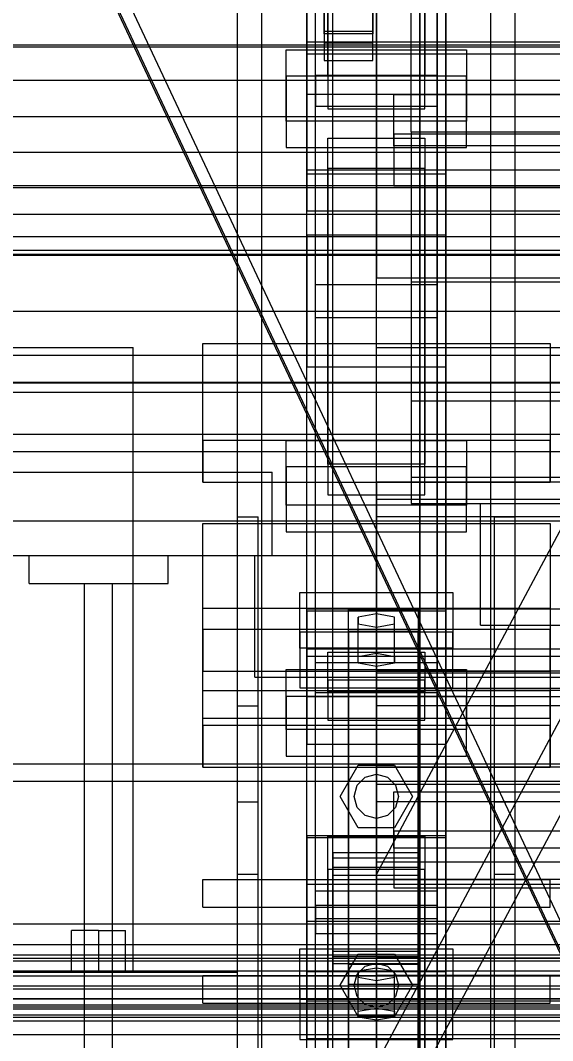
# Model space of a CAD drawing. Header units: millimetres. Extents: x -191664 to 191490, y -197311 to 10263.
# Drawn here: x -532.5 to -379.3, y -30899.7 to -30605.8 of the extents above; entities that cross this region are included whole.
import ezdxf

# ---------------------------------------------------------------- set-up
doc = ezdxf.new("R2010")
doc.units = ezdxf.units.MM
for name, color, linetype, lineweight in [('COTAS_USUARIO', 1, 'Continuous', 0), ('frontal_briquetadora', 7, 'Continuous', 0), ('frontal_C01', 7, 'Continuous', 0), ('frontal_C02', 7, 'Continuous', 0), ('frontal_C03', 7, 'Continuous', 0), ('frontal_mezcladora', 7, 'Continuous', 0), ('frontal_secador', 7, 'Continuous', 0), ('frontal_tolva-C01', 7, 'Continuous', 0)]:
    doc.layers.add(name, color=color, linetype=linetype, lineweight=lineweight)
doc.dimstyles.new('PLANTA_100', dxfattribs={"dimtxt": 250, "dimasz": 150, "dimexe": 150, "dimexo": 80, "dimgap": 100, "dimtad": 1, "dimtih": 1, "dimtoh": 1, "dimdec": 1, "dimdsep": 46, "dimcen": 0.09, "dimclrd": 1, "dimclre": 1, "dimclrt": 1, "dimadec": 0, "dimazin": 0, "dimtfac": 1, "dimtdec": 4, "dimtofl": 0, "dimtmove": 0, "dimatfit": 3, "dimfxl": 1, "dimtolj": 1, "dimtzin": 0, "dimarcsym": 0})

# ---------------------------------------------------------------- blocks, each defined once
blk = doc.blocks.new('*D108')
at = {"layer": 'COTAS_USUARIO', "color": 1, "lineweight": -2, "transparency": 16777216}
for p, q in [((-80, -30400), (-1350, -30400)), ((-1200, -31850), (-1200, -30550)), ((-80, -32000), (-1350, -32000))]:
    blk.add_line(p, q, dxfattribs=at)
at = {"layer": 'COTAS_USUARIO', "color": 1, "transparency": 16777216}
for points in [[(-1225, -30550), (-1175, -30550), (-1200, -30400)], [(-1225, -31850), (-1175, -31850), (-1200, -32000)]]:
    blk.add_solid(points, dxfattribs=at)
at = {"layer": 'Defpoints', "color": 0, "transparency": 16777216}
for p in [(-1200, -30400), (0, -30400), (0, -32000)]:
    blk.add_point(p, dxfattribs=at)
blk = doc.blocks.new('*D109')
at = {"layer": 'COTAS_USUARIO', "color": 1, "lineweight": -2, "transparency": 16777216}
for p, q in [((-80, -28700), (-1350, -28700)), ((-1200, -31850), (-1200, -28850)), ((-80, -32000), (-1350, -32000))]:
    blk.add_line(p, q, dxfattribs=at)
at = {"layer": 'COTAS_USUARIO', "color": 1, "transparency": 16777216}
for points in [[(-1225, -28850), (-1175, -28850), (-1200, -28700)], [(-1225, -31850), (-1175, -31850), (-1200, -32000)]]:
    blk.add_solid(points, dxfattribs=at)
at = {"layer": 'Defpoints', "color": 0, "transparency": 16777216}
for p in [(-1200, -28700), (0, -28700), (0, -32000)]:
    blk.add_point(p, dxfattribs=at)
blk = doc.blocks.new('*D110')
at = {"layer": 'COTAS_USUARIO', "color": 1, "lineweight": -2, "transparency": 16777216}
for p, q in [((-80, -30350), (-1350, -30350)), ((-1200, -31850), (-1200, -30500)), ((-80, -32000), (-1350, -32000))]:
    blk.add_line(p, q, dxfattribs=at)
at = {"layer": 'COTAS_USUARIO', "color": 1, "transparency": 16777216}
for points in [[(-1225, -30500), (-1175, -30500), (-1200, -30350)], [(-1225, -31850), (-1175, -31850), (-1200, -32000)]]:
    blk.add_solid(points, dxfattribs=at)
at = {"layer": 'Defpoints', "color": 0, "transparency": 16777216}
for p in [(-1200, -30350), (0, -30350), (0, -32000)]:
    blk.add_point(p, dxfattribs=at)
blk = doc.blocks.new('*D111')
at = {"layer": 'COTAS_USUARIO', "color": 1, "lineweight": -2, "transparency": 16777216}
for p, q in [((-80, -27700), (-1350, -27700)), ((-1200, -31850), (-1200, -27850)), ((-80, -32000), (-1350, -32000))]:
    blk.add_line(p, q, dxfattribs=at)
at = {"layer": 'COTAS_USUARIO', "color": 1, "transparency": 16777216}
for points in [[(-1225, -27850), (-1175, -27850), (-1200, -27700)], [(-1225, -31850), (-1175, -31850), (-1200, -32000)]]:
    blk.add_solid(points, dxfattribs=at)
at = {"layer": 'Defpoints', "color": 0, "transparency": 16777216}
for p in [(-1200, -27700), (0, -27700), (0, -32000)]:
    blk.add_point(p, dxfattribs=at)
blk = doc.blocks.new('*D121')
at = {"layer": 'COTAS_USUARIO', "color": 1, "lineweight": -2, "transparency": 16777216}
for p, q in [((-80, -29000), (-1350, -29000)), ((-1200, -31850), (-1200, -29150)), ((-80, -32000), (-1350, -32000))]:
    blk.add_line(p, q, dxfattribs=at)
at = {"layer": 'COTAS_USUARIO', "color": 1, "transparency": 16777216}
for points in [[(-1225, -29150), (-1175, -29150), (-1200, -29000)], [(-1225, -31850), (-1175, -31850), (-1200, -32000)]]:
    blk.add_solid(points, dxfattribs=at)
at = {"layer": 'Defpoints', "color": 0, "transparency": 16777216}
for p in [(-1200, -29000), (0, -29000), (0, -32000)]:
    blk.add_point(p, dxfattribs=at)

msp = doc.modelspace()

# ---------------------------------------------------------------- linework, layer by layer
at = {"layer": 'frontal_briquetadora', "color": 9, "true_color": 0xb9c3c2}
for p, q in [((-430, -30680), (-430, -29820)), ((-430, -30680), (-430, -30260)), ((-430, -30680), (-430, -30305)), ((-430, -30471), (-430, -30680)), ((-430, -30496), (-430, -30680)), ((-430, -30680), (-223.45, -30680)), ((-430, -30680), (-210, -30680))]:
    msp.add_line(p, q, dxfattribs=at)
at = {"layer": 'frontal_briquetadora', "color": 251, "true_color": 0x53616b}
for p, q in [((-430, -30680), (-315, -30680)), ((-430, -30700), (-430, -30680)), ((-430, -30700), (-315, -30700)), ((-430, -30710), (-430, -30700)), ((-430, -30710), (-315, -30710)), ((-430, -30750), (-430, -30710)), ((-430, -31000), (-430, -30710)), ((-1480, -30736), (-460, -30736)), ((-460, -30760), (-460, -30736)), ((-1330, -30750), (340, -30750)), ((-430, -30750), (-315, -30750)), ((-1480, -30760), (-460, -30760)), ((-1330, -30760), (340, -30760)), ((-530, -30760), (-490, -30760)), ((-530, -30768), (-530, -30760)), ((-490, -30768), (-490, -30760)), ((-530, -30768), (-490, -30768)), ((-514, -30768), (-506, -30768)), ((-514, -30932), (-514, -30768)), ((-506, -30932), (-506, -30768))]:
    msp.add_line(p, q, dxfattribs=at)
at = {"layer": 'frontal_C01', "color": 139, "true_color": 0x354b57}
for p, q in [((-470, -31975), (-470, -30088.5)), ((-463, -31975), (-463, -30088.5)), ((-397, -31975), (-397, -30088.5)), ((-390, -31975), (-390, -30088.5)), ((-450, -30667.72), (-450, -30283.51)), ((-410, -30283.51), (-410, -30667.72)), ((-442.5, -30948.72), (-442.5, -30289.78)), ((-417.5, -30289.78), (-417.5, -30948.72)), ((-442.5, -30974.09), (-442.5, -30315.14)), ((-417.5, -30974.09), (-417.5, -30315.14)), ((-450, -30705.62), (-450, -30321.41)), ((-410, -30705.62), (-410, -30321.41)), ((-444, -30621.66), (-444, -30528.61)), ((-416, -30528.61), (-416, -30621.66)), ((-444, -30538.21), (-444, -30631.26)), ((-416, -30631.26), (-416, -30538.21)), ((-450, -30937.72), (-450, -30553.51)), ((-410, -30553.51), (-410, -30937.72)), ((-450, -30578.86), (-450, -30612.02)), ((-450, -30599.21), (-450, -30612.02)), ((-450, -30985.09), (-450, -30600.88)), ((-410, -30985.09), (-410, -30600.88)), ((-450, -30612.02), (450, -30612.02)), ((-456, -30634.81), (-456, -30614.32)), ((-456, -30614.32), (-404, -30614.32)), ((-456, -30621.9), (-456, -30614.32)), ((-404, -30614.32), (-404, -30634.81)), ((-404, -30614.32), (-404, -30621.9)), ((-404, -30621.9), (-456, -30621.9)), ((-456, -30621.9), (-456, -30642.39)), ((-416, -30621.66), (-444, -30621.66)), ((-444, -30621.66), (-444, -30631.26)), ((-416, -30631.26), (-416, -30621.66)), ((-404, -30642.39), (-404, -30621.9)), ((-444, -30631.26), (-416, -30631.26)), ((-404, -30634.81), (-456, -30634.81)), ((-456, -30634.81), (-456, -30642.39)), ((-404, -30642.39), (-404, -30634.81)), ((-456, -30642.39), (-404, -30642.39)), ((-410, -30667.72), (-450, -30667.72)), ((-450, -30667.72), (-450, -30705.62)), ((-450, -31051.93), (-450, -30667.72)), ((-410, -30705.62), (-410, -30667.72)), ((-410, -30667.72), (-410, -31051.93)), ((-447.5, -30691.47), (-447.5, -30681.87)), ((-447.5, -30681.87), (-412.5, -30681.87)), ((-447.5, -30956.6), (-447.5, -30681.87)), ((-412.5, -30681.87), (-412.5, -30691.47)), ((-412.5, -30681.87), (-412.5, -30956.6)), ((-412.5, -30691.47), (-447.5, -30691.47)), ((-447.5, -30966.21), (-447.5, -30691.47)), ((-412.5, -30966.21), (-412.5, -30691.47)), ((-450, -30705.62), (-410, -30705.62)), ((-450, -31089.83), (-450, -30705.62)), ((-410, -31089.83), (-410, -30705.62)), ((-452, -30786.67), (-452, -30770.66)), ((-452, -30770.66), (-408, -30770.66)), ((-452, -30782.03), (-452, -30770.66)), ((-408, -30770.66), (-408, -30786.67)), ((-408, -30770.66), (-408, -30782.03)), ((-438, -30781.87), (-438, -30775.47)), ((-438, -30775.47), (-418, -30775.47)), ((-438, -30921.58), (-438, -30775.47)), ((-418, -30775.47), (-418, -30781.87)), ((-418, -30775.47), (-418, -30921.58)), ((-408, -30782.03), (-452, -30782.03)), ((-452, -30782.03), (-452, -30798.04)), ((-418, -30781.87), (-438, -30781.87)), ((-438, -30781.87), (-438, -30927.98)), ((-418, -30927.98), (-418, -30781.87)), ((-408, -30798.04), (-408, -30782.03)), ((-408, -30786.67), (-452, -30786.67)), ((-452, -30786.67), (-452, -30798.04)), ((-408, -30798.04), (-408, -30786.67)), ((-452, -30798.04), (-408, -30798.04)), ((-430, -30820.93), (-430, -30825.93)), ((430, -30820.93), (-430, -30820.93)), ((430, -30825.93), (-430, -30825.93)), ((-430, -30825.93), (-430, -30875.93)), ((-425, -30844.26), (-425, -30827.99)), ((-425, -30827.99), (425, -30827.99)), ((-425, -30839.36), (-425, -30827.99)), ((425, -30839.36), (-425, -30839.36)), ((-425, -30839.36), (-425, -30855.63)), ((-444, -30850.4), (-444, -30840.8)), ((-444, -30840.8), (-416, -30840.8)), ((-444, -30935.43), (-444, -30840.8)), ((-416, -30840.8), (-416, -30850.4)), ((-416, -30840.8), (-416, -30935.43)), ((425, -30844.26), (-425, -30844.26)), ((-425, -30844.26), (-425, -30855.63)), ((-416, -30850.4), (-444, -30850.4)), ((-444, -30850.4), (-444, -30945.03)), ((-416, -30945.03), (-416, -30850.4)), ((-425, -30855.63), (425, -30855.63)), ((-430, -30875.93), (-430, -30880.93)), ((430, -30875.93), (-430, -30875.93)), ((430, -30880.93), (-430, -30880.93)), ((-470, -30888.93), (-463, -30888.93)), ((-470, -31975), (-470, -30888.93)), ((-463, -31975), (-463, -30888.93)), ((-463, -30888.93), (-397, -30888.93)), ((-397, -30888.93), (-390, -30888.93)), ((-397, -31975), (-397, -30888.93)), ((-390, -31975), (-390, -30888.93))]:
    msp.add_line(p, q, dxfattribs=at)
at = {"layer": 'frontal_C01', "color": 251, "true_color": 0x4e626d}
for p, q in [((-480, -30808.93), (-480, -30775.14)), ((-480, -30775.14), (-380, -30775.14)), ((-480, -30820.93), (-480, -30775.14)), ((-380, -30775.14), (-380, -30808.93)), ((-380, -30775.14), (-380, -30820.93)), ((-380, -30808.93), (-480, -30808.93)), ((-480, -30808.93), (-480, -30820.93)), ((-380, -30820.93), (-380, -30808.93)), ((-480, -30820.93), (-380, -30820.93)), ((-470, -30933.93), (-470, -30830.93)), ((-470, -30830.93), (-464, -30830.93)), ((-464, -30933.93), (-464, -30830.93)), ((-430, -30933.93), (-375, -30830.93)), ((-375, -30830.93), (-430, -30830.93)), ((-430, -30830.93), (-430, -30933.93)), ((-396, -30933.93), (-396, -30830.93)), ((-396, -30830.93), (-390, -30830.93)), ((-390, -30933.93), (-390, -30830.93)), ((-480, -30880.93), (-380, -30880.93)), ((-480, -30888.93), (-480, -30880.93)), ((-380, -30888.93), (-380, -30880.93)), ((-480, -30888.93), (-380, -30888.93))]:
    msp.add_line(p, q, dxfattribs=at)
at = {"layer": 'frontal_C01', "color": 9, "true_color": 0xbdc8cc}
for p, q in [((-430, -30776.75), (-435.2, -30777.71)), ((-424.8, -30777.71), (-430, -30776.75)), ((-430, -30788.12), (-430, -30776.75)), ((-435.2, -30777.71), (-435.2, -30779.63)), ((-435.2, -30789.08), (-435.2, -30777.71)), ((-435.2, -30779.63), (-430, -30780.59)), ((-435.2, -30791), (-435.2, -30779.63)), ((-430, -30780.59), (-424.8, -30779.63)), ((-430, -30780.59), (-430, -30791.96)), ((-424.8, -30779.63), (-424.8, -30777.71)), ((-424.8, -30789.08), (-424.8, -30777.71)), ((-424.8, -30791), (-424.8, -30779.63)), ((-435.2, -30789.08), (-430, -30788.12)), ((-435.2, -30791), (-435.2, -30789.08)), ((-430, -30788.12), (-424.8, -30789.08)), ((-424.8, -30789.08), (-424.8, -30791)), ((-430, -30791.96), (-435.2, -30791)), ((-424.8, -30791), (-430, -30791.96))]:
    msp.add_line(p, q, dxfattribs=at)
at = {"layer": 'frontal_C02', "color": 139, "true_color": 0x354b57}
for p, q in [((-470, -31975), (-470, -29576.75)), ((-463, -31975), (-463, -29576.75)), ((-397, -31975), (-397, -29576.75)), ((-390, -31975), (-390, -29576.75)), ((-470, -31975), (-470, -30072.14)), ((-463, -31975), (-463, -30072.14)), ((-397, -31975), (-397, -30072.14)), ((-390, -31975), (-390, -30072.14)), ((-450, -30650.02), (-450, -30299.3)), ((-410, -30650.02), (-410, -30299.3)), ((-450, -30776), (-450, -30425.28)), ((-410, -30425.28), (-410, -30776)), ((-442.5, -30963.35), (-442.5, -30430.93)), ((-417.5, -30430.93), (-417.5, -30963.35)), ((-447.5, -30621.73), (-447.5, -30440.03)), ((-412.5, -30440.03), (-412.5, -30621.73)), ((-447.5, -30630.5), (-447.5, -30448.79)), ((-412.5, -30630.5), (-412.5, -30448.79)), ((-442.5, -30990.32), (-442.5, -30457.89)), ((-417.5, -30990.32), (-417.5, -30457.89)), ((-450, -30814.26), (-450, -30463.54)), ((-410, -30814.26), (-410, -30463.54)), ((-450, -30602.21), (-450, -30650.02)), ((-450, -30952.92), (-450, -30602.21)), ((-410, -30650.02), (-410, -30602.21)), ((-410, -30602.21), (-410, -30952.92)), ((-450, -30627.18), (-450, -30615.49)), ((-450, -30615.49), (450, -30615.49)), ((-450, -30648.96), (-450, -30615.49)), ((-412.5, -30621.73), (-447.5, -30621.73)), ((-447.5, -30621.73), (-447.5, -30630.5)), ((-412.5, -30630.5), (-412.5, -30621.73)), ((450, -30627.18), (-450, -30627.18)), ((-450, -30627.18), (-450, -30660.65)), ((-425, -30641.99), (-425, -30627.14)), ((-425, -30627.14), (425, -30627.14)), ((-425, -30638.62), (-425, -30627.14)), ((-447.5, -30630.5), (-412.5, -30630.5)), ((425, -30638.62), (-425, -30638.62)), ((-425, -30638.62), (-425, -30653.47)), ((-444, -30648.52), (-444, -30639.75)), ((-444, -30639.75), (-416, -30639.75)), ((-444, -30733.68), (-444, -30639.75)), ((425, -30641.99), (-425, -30641.99)), ((-425, -30641.99), (-425, -30653.47)), ((-416, -30639.75), (-416, -30648.52)), ((-416, -30639.75), (-416, -30733.68)), ((450, -30648.96), (-450, -30648.96)), ((-450, -30648.96), (-450, -30660.65)), ((-450, -30650.02), (-410, -30650.02)), ((-450, -31000.74), (-450, -30650.02)), ((-416, -30648.52), (-444, -30648.52)), ((-444, -30648.52), (-444, -30742.44)), ((-416, -30742.44), (-416, -30648.52)), ((-410, -31000.74), (-410, -30650.02)), ((-425, -30653.47), (425, -30653.47)), ((-450, -30660.65), (450, -30660.65)), ((-456, -30745.5), (-456, -30726.8)), ((-456, -30726.8), (-404, -30726.8)), ((-456, -30734.45), (-456, -30726.8)), ((-404, -30726.8), (-404, -30745.5)), ((-404, -30726.8), (-404, -30734.45)), ((-404, -30734.45), (-456, -30734.45)), ((-456, -30734.45), (-456, -30753.15)), ((-416, -30733.68), (-444, -30733.68)), ((-444, -30733.68), (-444, -30742.44)), ((-416, -30742.44), (-416, -30733.68)), ((-404, -30753.15), (-404, -30734.45)), ((-444, -30742.44), (-416, -30742.44)), ((-404, -30745.5), (-456, -30745.5)), ((-456, -30745.5), (-456, -30753.15)), ((-404, -30753.15), (-404, -30745.5)), ((-456, -30753.15), (-404, -30753.15)), ((-410, -30776), (-450, -30776)), ((-450, -30776), (-450, -30814.26)), ((-450, -31126.72), (-450, -30776)), ((-410, -30814.26), (-410, -30776)), ((-410, -30776), (-410, -31126.72)), ((-447.5, -30799.51), (-447.5, -30790.74)), ((-447.5, -30790.74), (-412.5, -30790.74)), ((-447.5, -30972.45), (-447.5, -30790.74)), ((-412.5, -30790.74), (-412.5, -30799.51)), ((-412.5, -30790.74), (-412.5, -30972.45)), ((-430, -30793.25), (-430, -30798.25)), ((430, -30793.25), (-430, -30793.25)), ((-412.5, -30799.51), (-447.5, -30799.51)), ((-447.5, -30981.22), (-447.5, -30799.51)), ((430, -30798.25), (-430, -30798.25)), ((-430, -30798.25), (-430, -30848.25)), ((-412.5, -30981.22), (-412.5, -30799.51)), ((-450, -30814.26), (-410, -30814.26)), ((-450, -31164.97), (-450, -30814.26)), ((-410, -31164.97), (-410, -30814.26)), ((-430, -30848.25), (-430, -30853.25)), ((430, -30848.25), (-430, -30848.25)), ((430, -30853.25), (-430, -30853.25)), ((-470, -30861.25), (-463, -30861.25)), ((-470, -31975), (-470, -30861.25)), ((-463, -31975), (-463, -30861.25)), ((-463, -30861.25), (-397, -30861.25)), ((-397, -30861.25), (-390, -30861.25)), ((-397, -31975), (-397, -30861.25)), ((-390, -31975), (-390, -30861.25)), ((-452, -30887.88), (-452, -30873.27)), ((-452, -30873.27), (-408, -30873.27)), ((-452, -30884.74), (-452, -30873.27)), ((-408, -30873.27), (-408, -30887.88)), ((-408, -30873.27), (-408, -30884.74)), ((-438, -30883.5), (-438, -30877.65)), ((-438, -30877.65), (-418, -30877.65)), ((-438, -31025.15), (-438, -30877.65)), ((-418, -30877.65), (-418, -30883.5)), ((-418, -30877.65), (-418, -31025.15)), ((-408, -30884.74), (-452, -30884.74)), ((-452, -30884.74), (-452, -30899.36)), ((-418, -30883.5), (-438, -30883.5)), ((-438, -30883.5), (-438, -31030.99)), ((-418, -31030.99), (-418, -30883.5)), ((-408, -30899.36), (-408, -30884.74)), ((-408, -30887.88), (-452, -30887.88)), ((-452, -30887.88), (-452, -30899.36)), ((-408, -30899.36), (-408, -30887.88)), ((-452, -30899.36), (-408, -30899.36))]:
    msp.add_line(p, q, dxfattribs=at)
at = {"layer": 'frontal_C02', "color": 251, "true_color": 0x4e626d}
for p, q in [((-480, -30781.25), (-480, -30750.69)), ((-480, -30750.69), (-380, -30750.69)), ((-480, -30793.25), (-480, -30750.69)), ((-380, -30750.69), (-380, -30781.25)), ((-380, -30750.69), (-380, -30793.25)), ((-380, -30781.25), (-480, -30781.25)), ((-480, -30781.25), (-480, -30793.25)), ((-380, -30793.25), (-380, -30781.25)), ((-480, -30793.25), (-380, -30793.25)), ((-470, -30906.25), (-470, -30803.25)), ((-470, -30803.25), (-464, -30803.25)), ((-464, -30906.25), (-464, -30803.25)), ((-430, -30906.25), (-375, -30803.25)), ((-375, -30803.25), (-430, -30803.25)), ((-430, -30803.25), (-430, -30906.25)), ((-396, -30906.25), (-396, -30803.25)), ((-396, -30803.25), (-390, -30803.25)), ((-390, -30906.25), (-390, -30803.25)), ((-480, -30853.25), (-380, -30853.25)), ((-480, -30861.25), (-480, -30853.25)), ((-380, -30861.25), (-380, -30853.25)), ((-480, -30861.25), (-380, -30861.25))]:
    msp.add_line(p, q, dxfattribs=at)
at = {"layer": 'frontal_C02', "color": 9, "true_color": 0xaebcc4}
for p, q in [((-440.4, -30883.75), (-435.2, -30874.75)), ((-435.2, -30874.75), (-424.8, -30874.75)), ((-433.2, -30878.21), (-430, -30877.35)), ((-430, -30877.35), (-426.8, -30878.21)), ((-424.8, -30874.75), (-419.6, -30883.75)), ((-435.54, -30880.55), (-433.2, -30878.21)), ((-426.8, -30878.21), (-424.46, -30880.55)), ((-436.4, -30883.75), (-435.54, -30880.55)), ((-424.46, -30880.55), (-423.6, -30883.75)), ((-435.2, -30892.76), (-440.4, -30883.75)), ((-435.54, -30886.95), (-436.4, -30883.75)), ((-419.6, -30883.75), (-424.8, -30892.76)), ((-423.6, -30883.75), (-424.46, -30886.95)), ((-433.2, -30889.3), (-435.54, -30886.95)), ((-430, -30890.15), (-433.2, -30889.3)), ((-426.8, -30889.3), (-430, -30890.15)), ((-424.46, -30886.95), (-426.8, -30889.3)), ((-424.8, -30892.76), (-435.2, -30892.76))]:
    msp.add_line(p, q, dxfattribs=at)
at = {"layer": 'frontal_C02', "color": 9, "true_color": 0xbdc8cc}
for p, q in [((-430, -30878.82), (-435.2, -30879.7)), ((-435.2, -30879.7), (-435.2, -30881.45)), ((-435.2, -30891.17), (-435.2, -30879.7)), ((-424.8, -30879.7), (-430, -30878.82)), ((-430, -30890.3), (-430, -30878.82)), ((-424.8, -30881.45), (-424.8, -30879.7)), ((-424.8, -30891.17), (-424.8, -30879.7)), ((-435.2, -30881.45), (-430, -30882.33)), ((-435.2, -30892.93), (-435.2, -30881.45)), ((-430, -30882.33), (-424.8, -30881.45)), ((-430, -30882.33), (-430, -30893.8)), ((-424.8, -30892.93), (-424.8, -30881.45)), ((-435.2, -30891.17), (-430, -30890.3)), ((-435.2, -30892.93), (-435.2, -30891.17)), ((-430, -30890.3), (-424.8, -30891.17)), ((-424.8, -30891.17), (-424.8, -30892.93)), ((-430, -30893.8), (-435.2, -30892.93)), ((-424.8, -30892.93), (-430, -30893.8))]:
    msp.add_line(p, q, dxfattribs=at)
at = {"layer": 'frontal_C03', "color": 139, "true_color": 0x354b57}
for p, q in [((-470, -31975), (-470, -29153.29)), ((-463, -31975), (-463, -29153.29)), ((-397, -31975), (-397, -29153.29)), ((-390, -31975), (-390, -29153.29)), ((-470, -31975), (-470, -29352.58)), ((-463, -31975), (-463, -29352.58)), ((-397, -31975), (-397, -29352.58)), ((-390, -31975), (-390, -29352.58)), ((-470, -31975), (-470, -30079.71)), ((-463, -31975), (-463, -30079.71)), ((-397, -31975), (-397, -30079.71)), ((-390, -31975), (-390, -30079.71)), ((-442.5, -30852.01), (-442.5, -30201.4)), ((-417.5, -30201.4), (-417.5, -30852.01)), ((-442.5, -30877.6), (-442.5, -30226.99)), ((-417.5, -30877.6), (-417.5, -30226.99)), ((-450, -30840.73), (-450, -30517.56)), ((-450, -30841.28), (-450, -30518.1)), ((-410, -30517.56), (-410, -30840.73)), ((-410, -30518.1), (-410, -30841.28)), ((-447.5, -30860.76), (-447.5, -30533.33)), ((-412.5, -30533.33), (-412.5, -30860.76)), ((-447.5, -30868.84), (-447.5, -30541.41)), ((-412.5, -30868.84), (-412.5, -30541.41)), ((-450, -30879.8), (-450, -30556.63)), ((-410, -30879.8), (-410, -30556.63)), ((-450, -30888.88), (-450, -30565.71)), ((-410, -30888.88), (-410, -30565.71)), ((-445, -30609.07), (-445, -30568.62)), ((-431, -30568.62), (-431, -30609.07)), ((-445, -30571.85), (-445, -30612.3)), ((-431, -30612.3), (-431, -30571.85)), ((-445, -30609.68), (-445, -30597.29)), ((-431, -30597.29), (-431, -30609.68)), ((-445, -30605), (-445, -30617.38)), ((-431, -30617.38), (-431, -30605)), ((-431, -30609.07), (-445, -30609.07)), ((-445, -30609.07), (-445, -30612.3)), ((-431, -30609.68), (-445, -30609.68)), ((-445, -30609.68), (-445, -30617.38)), ((-431, -30612.3), (-431, -30609.07)), ((-431, -30617.38), (-431, -30609.68)), ((-445, -30612.3), (-431, -30612.3)), ((-445, -30617.38), (-431, -30617.38)), ((-430, -30738.85), (-430, -30743.85)), ((430, -30738.85), (-430, -30738.85)), ((430, -30743.85), (-430, -30743.85)), ((-430, -30743.85), (-430, -30793.85)), ((-450, -30789.03), (-450, -30775.35)), ((-450, -30775.35), (450, -30775.35)), ((-450, -30786.9), (-450, -30775.35)), ((450, -30786.9), (-450, -30786.9)), ((-450, -30786.9), (-450, -30800.59)), ((450, -30789.03), (-450, -30789.03)), ((-450, -30789.03), (-450, -30800.59)), ((-444, -30795.86), (-444, -30787.78)), ((-444, -30787.78), (-416, -30787.78)), ((-444, -30799.34), (-444, -30787.78)), ((-416, -30787.78), (-416, -30795.86)), ((-416, -30787.78), (-416, -30799.34)), ((-456, -30810.07), (-456, -30792.83)), ((-456, -30792.83), (-404, -30792.83)), ((-456, -30800.54), (-456, -30792.83)), ((-430, -30793.85), (-430, -30798.85)), ((430, -30793.85), (-430, -30793.85)), ((-404, -30792.83), (-404, -30810.07)), ((-404, -30792.83), (-404, -30800.54)), ((-416, -30795.86), (-444, -30795.86)), ((-444, -30795.86), (-444, -30807.42)), ((-416, -30807.42), (-416, -30795.86)), ((-404, -30800.54), (-456, -30800.54)), ((-456, -30800.54), (-456, -30817.77)), ((-450, -30800.59), (450, -30800.59)), ((-416, -30799.34), (-444, -30799.34)), ((-444, -30799.34), (-444, -30807.42)), ((430, -30798.85), (-430, -30798.85)), ((-416, -30807.42), (-416, -30799.34)), ((-404, -30817.77), (-404, -30800.54)), ((-470, -30806.85), (-463, -30806.85)), ((-470, -31975), (-470, -30806.85)), ((-463, -31975), (-463, -30806.85)), ((-463, -30806.85), (-397, -30806.85)), ((-397, -30806.85), (-390, -30806.85)), ((-397, -31975), (-397, -30806.85)), ((-390, -31975), (-390, -30806.85)), ((-444, -30807.42), (-416, -30807.42)), ((-404, -30810.07), (-456, -30810.07)), ((-456, -30810.07), (-456, -30817.77)), ((-404, -30817.77), (-404, -30810.07)), ((-456, -30817.77), (-404, -30817.77)), ((-410, -30840.73), (-450, -30840.73)), ((-450, -30840.73), (-450, -30888.88)), ((-450, -31163.9), (-450, -30840.73)), ((-410, -30841.28), (-450, -30841.28)), ((-450, -30841.28), (-450, -30879.8)), ((-450, -31164.45), (-450, -30841.28)), ((-410, -30888.88), (-410, -30840.73)), ((-410, -30840.73), (-410, -31163.9)), ((-410, -30879.8), (-410, -30841.28)), ((-410, -30841.28), (-410, -31164.45)), ((-442.5, -30875.54), (-442.5, -30845.54)), ((-442.5, -30845.54), (-417.5, -30845.54)), ((-442.5, -30845.54), (-442.5, -30849.8)), ((-417.5, -30847.16), (-442.5, -30847.16)), ((-442.5, -30847.16), (-442.5, -30873.91)), ((-442.5, -31401.47), (-442.5, -30847.16)), ((-417.5, -30845.54), (-417.5, -30875.54)), ((-417.5, -30849.8), (-417.5, -30845.54)), ((-417.5, -30873.91), (-417.5, -30847.16)), ((-417.5, -30847.16), (-417.5, -31401.47)), ((-417.5, -30849.8), (-442.5, -30849.8)), ((-442.5, -30849.8), (-442.5, -30879.8)), ((-417.5, -30879.8), (-417.5, -30849.8)), ((-442.5, -30877.6), (-442.5, -30852.01)), ((-442.5, -30852.01), (-417.5, -30852.01)), ((-417.5, -30852.01), (-417.5, -30877.6)), ((-450, -30865.37), (-450, -30854.6)), ((-450, -30854.6), (450, -30854.6)), ((-450, -30888.31), (-450, -30854.6)), ((-447.5, -30864.58), (-447.5, -30856.5)), ((-447.5, -30856.5), (-412.5, -30856.5)), ((-447.5, -31183.93), (-447.5, -30856.5)), ((-412.5, -30856.5), (-412.5, -30864.58)), ((-412.5, -30856.5), (-412.5, -31183.93)), ((-412.5, -30860.76), (-447.5, -30860.76)), ((-447.5, -30860.76), (-447.5, -30868.84)), ((-412.5, -30868.84), (-412.5, -30860.76)), ((450, -30865.37), (-450, -30865.37)), ((-450, -30865.37), (-450, -30899.08)), ((-412.5, -30864.58), (-447.5, -30864.58)), ((-447.5, -31192.01), (-447.5, -30864.58)), ((-412.5, -31192.01), (-412.5, -30864.58)), ((-447.5, -30868.84), (-412.5, -30868.84)), ((-442.5, -30873.91), (-417.5, -30873.91)), ((-442.5, -31428.21), (-442.5, -30873.91)), ((-417.5, -31428.21), (-417.5, -30873.91)), ((-417.5, -30875.54), (-442.5, -30875.54)), ((-442.5, -30875.54), (-442.5, -30879.8)), ((-417.5, -30875.54), (-417.5, -30879.8)), ((-450, -30879.8), (-410, -30879.8)), ((-450, -31202.97), (-450, -30879.8)), ((-417.5, -30877.6), (-442.5, -30877.6)), ((-442.5, -30879.8), (-417.5, -30879.8)), ((-410, -31202.97), (-410, -30879.8)), ((450, -30888.31), (-450, -30888.31)), ((-450, -30888.31), (-450, -30899.08)), ((-450, -30888.88), (-410, -30888.88)), ((-450, -31212.05), (-450, -30888.88)), ((-410, -31212.05), (-410, -30888.88)), ((-450, -30899.08), (450, -30899.08))]:
    msp.add_line(p, q, dxfattribs=at)
at = {"layer": 'frontal_C03', "color": 251, "true_color": 0x4e626d}
for p, q in [((-480, -30726.85), (-480, -30698.88)), ((-480, -30698.88), (-380, -30698.88)), ((-480, -30738.85), (-480, -30698.88)), ((-380, -30698.88), (-380, -30726.85)), ((-380, -30698.88), (-380, -30738.85)), ((-380, -30726.85), (-480, -30726.85)), ((-480, -30726.85), (-480, -30738.85)), ((-380, -30738.85), (-380, -30726.85)), ((-480, -30738.85), (-380, -30738.85)), ((-470, -30851.85), (-470, -30748.85)), ((-470, -30748.85), (-464, -30748.85)), ((-464, -30851.85), (-464, -30748.85)), ((-430, -30851.85), (-375, -30748.85)), ((-375, -30748.85), (-430, -30748.85)), ((-430, -30748.85), (-430, -30851.85)), ((-396, -30851.85), (-396, -30748.85)), ((-396, -30748.85), (-390, -30748.85)), ((-390, -30851.85), (-390, -30748.85)), ((-480, -30798.85), (-380, -30798.85)), ((-480, -30806.85), (-480, -30798.85)), ((-380, -30806.85), (-380, -30798.85)), ((-480, -30806.85), (-380, -30806.85)), ((-464, -30851.85), (-470, -30851.85)), ((-390, -30851.85), (-396, -30851.85))]:
    msp.add_line(p, q, dxfattribs=at)
at = {"layer": 'frontal_C03', "color": 9, "true_color": 0xaebcc4}
for p, q in [((-440.4, -30829.35), (-435.2, -30820.34)), ((-435.2, -30820.34), (-424.8, -30820.34)), ((-424.8, -30820.34), (-419.6, -30829.35)), ((-435.54, -30826.15), (-433.2, -30823.81)), ((-433.2, -30823.81), (-430, -30822.95)), ((-430, -30822.95), (-426.8, -30823.81)), ((-426.8, -30823.81), (-424.46, -30826.15)), ((-436.4, -30829.35), (-435.54, -30826.15)), ((-424.46, -30826.15), (-423.6, -30829.35)), ((-435.2, -30838.35), (-440.4, -30829.35)), ((-435.54, -30832.55), (-436.4, -30829.35)), ((-419.6, -30829.35), (-424.8, -30838.35)), ((-423.6, -30829.35), (-424.46, -30832.55)), ((-433.2, -30834.89), (-435.54, -30832.55)), ((-424.46, -30832.55), (-426.8, -30834.89)), ((-430, -30835.75), (-433.2, -30834.89)), ((-426.8, -30834.89), (-430, -30835.75)), ((-424.8, -30838.35), (-435.2, -30838.35))]:
    msp.add_line(p, q, dxfattribs=at)
at = {"layer": 'frontal_mezcladora', "color": 250, "true_color": 0x33393d}
for p, q in [((-420, -30637.9), (-420, -30590)), ((-420, -30637.9), (-420, -30681.11)), ((-420, -30637.9), (240, -30637.9)), ((-420, -30681.11), (-420, -30715.4)), ((-420, -30681.11), (240, -30681.11)), ((-420, -30715.4), (-420, -30737.41)), ((-420, -30715.4), (240, -30715.4)), ((-420, -30737.41), (-420, -30745)), ((-420, -30737.41), (240, -30737.41)), ((-420, -30745), (240, -30745))]:
    msp.add_line(p, q, dxfattribs=at)
at = {"layer": 'frontal_mezcladora', "color": 251, "true_color": 0x64686b}
for p, q in [((-600, -30700), (-500, -30700)), ((-500, -30880), (-500, -30700)), ((-600, -30760), (600, -30760)), ((-600, -30820), (600, -30820)), ((-600, -30875), (600, -30875)), ((-600, -30880), (-500, -30880))]:
    msp.add_line(p, q, dxfattribs=at)
at = {"layer": 'frontal_mezcladora', "color": 253, "true_color": 0xa5a6aa}
for p, q in [((-625, -30710), (625, -30710)), ((-625, -30710), (-150, -30710)), ((-625, -30725), (625, -30725)), ((-625, -30730), (625, -30730)), ((-625, -30730), (-150, -30730))]:
    msp.add_line(p, q, dxfattribs=at)
at = {"layer": 'frontal_mezcladora', "color": 251, "true_color": 0x536a64}
for p, q in [((-400, -30745), (220, -30745)), ((-400, -30780), (-400, -30745)), ((-400, -30780), (220, -30780))]:
    msp.add_line(p, q, dxfattribs=at)
at = {"layer": 'frontal_mezcladora', "color": 9, "true_color": 0xc6c9c8}
for p, q in [((-465, -30760), (295, -30760)), ((-465, -30795), (-465, -30760)), ((-465, -30795), (295, -30795)), ((-630, -30880), (-470, -30880)), ((-470, -30900), (-470, -30880))]:
    msp.add_line(p, q, dxfattribs=at)
at = {"layer": 'frontal_mezcladora', "color": 251, "true_color": 0x545d65}
for p, q in [((-430, -30795), (-350, -30795)), ((-430, -30820), (-430, -30795)), ((-430, -30820), (-350, -30820))]:
    msp.add_line(p, q, dxfattribs=at)
at = {"layer": 'frontal_mezcladora', "color": 43, "true_color": 0xe7bf45}
for p, q in [((-510, -30868), (-517.79, -30868)), ((-517.79, -30880), (-517.79, -30868)), ((-510, -30868), (-502.21, -30868)), ((-510, -30868), (-510, -30880)), ((-502.21, -30880), (-502.21, -30868)), ((-517.79, -30880), (-510, -30880)), ((-510, -30880), (-502.21, -30880))]:
    msp.add_line(p, q, dxfattribs=at)
at = {"layer": 'frontal_secador', "color": 253, "true_color": 0xa4b0b5}
for p, q in [((1250, -30612.92), (-1250, -30612.92)), ((1360, -30613.5), (-1360, -30613.5)), ((1360, -30623.15), (-1360, -30623.15)), ((-1360, -30633.5), (1360, -30633.5)), ((-1250, -30633.5), (1250, -30633.5)), ((1360, -30643.85), (-1360, -30643.85)), ((1360, -30653.5), (-1360, -30653.5)), ((1250, -30654.08), (-1250, -30654.08)), ((1360, -30661.78), (-1360, -30661.78)), ((1360, -30668.14), (-1360, -30668.14)), ((1360, -30672.14), (-1360, -30672.14)), ((1360, -30673.5), (-1360, -30673.5)), ((1250, -30673.25), (-1250, -30673.25)), ((1250, -30689.71), (-1250, -30689.71)), ((1250, -30702.35), (-1250, -30702.35)), ((1250, -30710.29), (-1250, -30710.29)), ((1250, -30713), (-1250, -30713))]:
    msp.add_line(p, q, dxfattribs=at)
at = {"layer": 'frontal_secador', "color": 9, "true_color": 0xb8c6c1}
msp.add_line((-1375, -30825), (1375, -30825), dxfattribs=at)
at = {"layer": 'frontal_secador', "color": 254, "true_color": 0xd2d7cc}
msp.add_line((-1250, -30866), (1250, -30866), dxfattribs=at)
at = {"layer": 'frontal_secador', "color": 253, "true_color": 0xa8b3b5}
for p, q in [((-1250, -30872), (1250, -30872)), ((1250, -30876), (-1250, -30876)), ((-1250, -30894), (1250, -30894)), ((1250, -30898), (-1250, -30898))]:
    msp.add_line(p, q, dxfattribs=at)
at = {"layer": 'frontal_secador', "color": 9, "true_color": 0xc7cdbf}
for p, q in [((-1250, -30875), (1250, -30875)), ((-1250, -30876.66), (1250, -30876.66)), ((1250, -30879.66), (-1250, -30879.66)), ((-1250, -30881), (1250, -30881)), ((1250, -30884), (-1250, -30884)), ((-1250, -30884.73), (1250, -30884.73)), ((-1250, -30887.59), (1250, -30887.59)), ((1250, -30887.73), (-1250, -30887.73)), ((-1250, -30889.39), (1250, -30889.39)), ((-1250, -30890), (1250, -30890)), ((1250, -30890.59), (-1250, -30890.59)), ((1250, -30892.39), (-1250, -30892.39)), ((1250, -30893), (-1250, -30893))]:
    msp.add_line(p, q, dxfattribs=at)
at = {"layer": 'frontal_tolva-C01', "color": 252, "true_color": 0x82949d}
for p, q in [((-596.38, -30398.3), (-221.38, -31196.87)), ((-225, -31197.38), (-600, -30398.8)), ((-600, -30400), (-225, -31198.57))]:
    msp.add_line(p, q, dxfattribs=at)

# ---------------------------------------------------------------- dimensions: what is measured, and where the dimension line sits
at = {"layer": 'COTAS_USUARIO'}
for p2, picture, middle in [((0, -27700), '*D111', (-1200, -29850)), ((0, -28700), '*D109', (-1200, -30350)), ((0, -29000), '*D121', (-1200, -30500)), ((0, -30350), '*D110', (-1200, -31175)), ((0, -30400), '*D108', (-1200, -31200))]:
    dim = msp.add_aligned_dim(p1=(0, -32000), p2=p2, distance=1200, dimstyle='PLANTA_100', dxfattribs=at)
    dim.commit()
    dim.dimension.update_dxf_attribs({"geometry": picture, "text_midpoint": middle})

doc.saveas('drawing.dxf')
